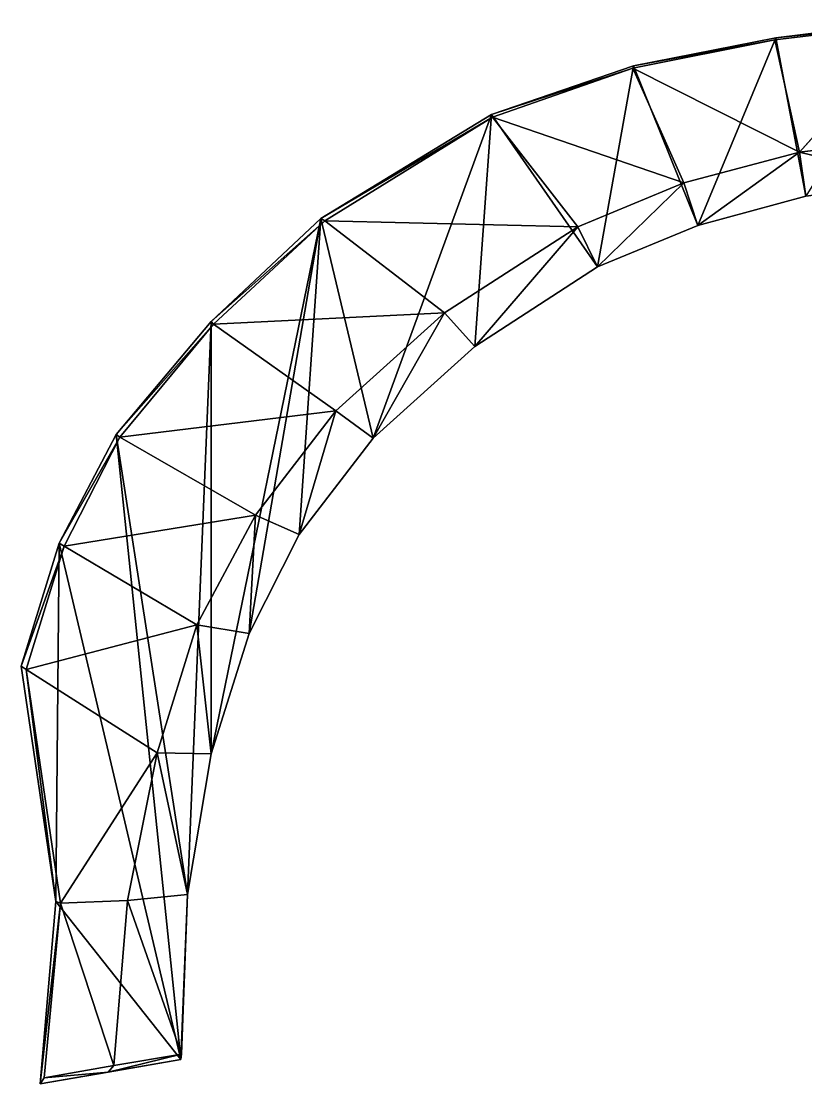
# Model space of a CAD drawing. Extents: x 24 to 812, y 686 to 1217.
# Drawn here: x 24 to 415, y 686 to 1215 of the extents above; entities that cross this region are included whole.
import ezdxf

# ---------------------------------------------------------------- set-up
doc = ezdxf.new("R2010")
doc.units = 0
doc.layers.get('0').update_dxf_attribs({"color": 13, "linetype": 'CONTINUOUS'})

msp = doc.modelspace()

# ---------------------------------------------------------------- linework, layer by layer
for p, q in [((399.59, 1205.47, 28.59), (469.26, 1213.85, 24.71)), ((468.99, 1214.74, 20.54), (400.02, 1206.55, 25.24)), ((400.02, 1206.55, 25.24), (468.99, 1214.74, 10)), ((468.99, 1214.74, 10), (400.02, 1206.55, 10)), ((400.02, 1206.55, 25.24), (469.26, 1213.85, 24.71)), ((411.85, 1149.52, 105.87), (469.26, 1213.85, 24.71)), ((400.02, 1206.55, 25.24), (329.23, 1192.58, 32.51)), ((329.23, 1192.58, 32.51), (400.02, 1206.55, 10)), ((400.02, 1206.55, 10), (329.23, 1192.58, 10)), ((400.02, 1206.55, 10), (361.13, 1113.09, 10)), ((400.02, 1206.55, 25.24), (399.59, 1205.47, 28.59)), ((400.02, 1206.55, 10), (400.02, 1206.55, 25.24)), ((400.02, 1206.55, 10), (414.92, 1127.62, 10)), ((399.59, 1205.47, 28.59), (328.86, 1191.44, 35.83)), ((329.23, 1192.58, 32.51), (399.59, 1205.47, 28.59)), ((399.59, 1205.47, 28.59), (411.85, 1149.52, 105.87)), ((329.23, 1192.58, 32.51), (258.48, 1168.33, 37.03)), ((258.48, 1168.33, 10), (329.23, 1192.58, 10)), ((258.48, 1168.33, 37.03), (329.23, 1192.58, 10)), ((328.86, 1191.44, 35.83), (258.48, 1168.33, 37.03)), ((258.98, 1167.06, 40.19), (328.86, 1191.44, 35.83)), ((329.23, 1192.58, 10), (311.27, 1092.44, 10)), ((328.86, 1191.44, 35.83), (329.23, 1192.58, 32.51)), ((328.86, 1191.44, 35.83), (411.85, 1149.52, 105.87)), ((354.19, 1134.28, 107.64), (328.86, 1191.44, 35.83)), ((329.23, 1192.58, 10), (329.23, 1192.58, 32.51)), ((329.23, 1192.58, 10), (361.13, 1113.09, 10)), ((173.52, 1116.51, 46.97), (258.48, 1168.33, 10)), ((258.48, 1168.33, 10), (173.52, 1116.51, 10)), ((173.52, 1116.51, 46.97), (258.48, 1168.33, 37.03)), ((258.98, 1167.06, 40.19), (173.52, 1116.51, 46.97)), ((175.5, 1115.38, 50.75), (258.98, 1167.06, 40.19)), ((258.48, 1168.33, 10), (199.55, 1007.25, 10)), ((258.48, 1168.33, 10), (250.14, 1052.78, 10)), ((258.48, 1168.33, 37.03), (258.98, 1167.06, 40.19)), ((258.48, 1168.33, 37.03), (258.48, 1168.33, 10)), ((258.48, 1168.33, 10), (311.27, 1092.44, 10)), ((258.98, 1167.06, 40.19), (354.19, 1134.28, 107.64)), ((258.98, 1167.06, 40.19), (301.44, 1112.45, 109.27)), ((411.85, 1149.52, 105.87), (469.83, 1156.71, 104.44)), ((411.85, 1149.52, 105.87), (354.19, 1134.28, 107.64)), ((361.13, 1113.09, 106.94), (411.85, 1149.52, 105.87)), ((414.92, 1127.62, 105.65), (411.85, 1149.52, 105.87)), ((411.85, 1149.52, 105.87), (471.11, 1135.16, 103.91)), ((354.19, 1134.28, 107.64), (301.44, 1112.45, 109.27)), ((311.27, 1092.44, 108.31), (354.19, 1134.28, 107.64)), ((354.19, 1134.28, 107.64), (361.13, 1113.09, 106.94)), ((471.11, 1135.16, 103.91), (414.92, 1127.62, 105.65)), ((414.92, 1127.62, 105.65), (361.13, 1113.09, 10)), ((361.13, 1113.09, 10), (414.92, 1127.62, 10)), ((414.92, 1127.62, 105.65), (361.13, 1113.09, 106.94)), ((414.92, 1127.62, 10), (414.92, 1127.62, 105.65)), ((173.52, 1116.51, 46.97), (118.89, 1065.29, 51.85)), ((118.89, 1065.29, 10), (173.52, 1116.51, 10)), ((118.89, 1065.29, 51.85), (173.52, 1116.51, 10)), ((173.52, 1116.51, 10), (118.9, 850.02, 10)), ((173.52, 1116.51, 10), (137.8, 909.85, 10)), ((173.52, 1116.51, 10), (162.71, 959.18, 10)), ((173.52, 1116.51, 46.97), (175.5, 1115.38, 50.75)), ((173.52, 1116.51, 10), (173.52, 1116.51, 46.97)), ((173.52, 1116.51, 10), (199.55, 1007.25, 10)), ((175.5, 1115.38, 50.75), (118.89, 1065.29, 51.85)), ((120.08, 1063.96, 55.05), (175.5, 1115.38, 50.75)), ((301.44, 1112.45, 109.27), (175.5, 1115.38, 50.75)), ((175.5, 1115.38, 50.75), (234.98, 1069.56, 109.61)), ((234.98, 1069.56, 109.61), (301.44, 1112.45, 109.27)), ((250.14, 1052.78, 109.23), (301.44, 1112.45, 109.27)), ((301.44, 1112.45, 109.27), (311.27, 1092.44, 108.31)), ((311.27, 1092.44, 108.31), (361.13, 1113.09, 106.94)), ((361.13, 1113.09, 106.94), (311.27, 1092.44, 10)), ((311.27, 1092.44, 10), (361.13, 1113.09, 10)), ((361.13, 1113.09, 106.94), (361.13, 1113.09, 10)), ((311.27, 1092.44, 108.31), (250.14, 1052.78, 10)), ((250.14, 1052.78, 10), (311.27, 1092.44, 10)), ((311.27, 1092.44, 108.31), (250.14, 1052.78, 109.23)), ((311.27, 1092.44, 10), (311.27, 1092.44, 108.31)), ((234.98, 1069.56, 109.61), (120.08, 1063.96, 55.05)), ((181, 1020.75, 109.65), (234.98, 1069.56, 109.61)), ((199.55, 1007.25, 108.93), (234.98, 1069.56, 109.61)), ((234.98, 1069.56, 109.61), (250.14, 1052.78, 109.23)), ((118.89, 1065.29, 51.85), (71.59, 1008.96, 10)), ((71.59, 1008.96, 53.81), (118.89, 1065.29, 51.85)), ((118.89, 1065.29, 10), (71.59, 1008.96, 10)), ((120.08, 1063.96, 55.05), (71.59, 1008.96, 53.81)), ((73.4, 1007.65, 56.39), (120.08, 1063.96, 55.05)), ((118.89, 1065.29, 10), (107.06, 779.89, 10)), ((118.89, 1065.29, 51.85), (120.08, 1063.96, 55.05)), ((118.89, 1065.29, 51.85), (118.89, 1065.29, 10)), ((118.89, 1065.29, 10), (118.9, 850.02, 10)), ((120.08, 1063.96, 55.05), (181, 1020.75, 109.65)), ((250.14, 1052.78, 109.23), (199.55, 1007.25, 10)), ((199.55, 1007.25, 10), (250.14, 1052.78, 10)), ((250.14, 1052.78, 109.23), (199.55, 1007.25, 108.93)), ((250.14, 1052.78, 10), (250.14, 1052.78, 109.23)), ((181, 1020.75, 109.65), (73.4, 1007.65, 56.39)), ((140.93, 968.8, 107.94), (181, 1020.75, 109.65)), ((162.71, 959.18, 107.52), (181, 1020.75, 109.65)), ((181, 1020.75, 109.65), (199.55, 1007.25, 108.93)), ((71.59, 1008.96, 53.81), (43.2, 954.87, 54.83)), ((71.59, 1008.96, 53.81), (43.2, 954.87, 10)), ((71.59, 1008.96, 10), (43.2, 954.87, 10)), ((43.2, 954.87, 54.83), (73.4, 1007.65, 56.39)), ((73.4, 1007.65, 56.39), (45.73, 953.38, 58.08)), ((71.59, 1008.96, 53.81), (73.4, 1007.65, 56.39)), ((71.59, 1008.96, 10), (71.59, 1008.96, 53.81)), ((71.59, 1008.96, 10), (103.82, 697.85, 10)), ((71.59, 1008.96, 10), (107.06, 779.89, 10)), ((140.93, 968.8, 107.94), (73.4, 1007.65, 56.39)), ((162.71, 959.18, 107.52), (199.55, 1007.25, 108.93)), ((162.71, 959.18, 10), (199.55, 1007.25, 108.93)), ((162.71, 959.18, 10), (199.55, 1007.25, 10)), ((199.55, 1007.25, 108.93), (199.55, 1007.25, 10)), ((45.73, 953.38, 58.08), (140.93, 968.8, 107.94)), ((140.93, 968.8, 107.94), (111.8, 914.27, 104.14)), ((137.8, 909.85, 103.97), (140.93, 968.8, 107.94)), ((140.93, 968.8, 107.94), (162.71, 959.18, 107.52)), ((137.8, 909.85, 10), (162.71, 959.18, 107.52)), ((162.71, 959.18, 107.52), (137.8, 909.85, 103.97)), ((137.8, 909.85, 10), (162.71, 959.18, 10)), ((162.71, 959.18, 107.52), (162.71, 959.18, 10)), ((43.2, 954.87, 54.83), (24.3, 893.58, 53.02)), ((24.3, 893.58, 53.02), (43.2, 954.87, 10)), ((43.2, 954.87, 10), (24.3, 893.58, 10)), ((24.3, 893.58, 53.02), (45.73, 953.38, 58.08)), ((45.73, 953.38, 58.08), (26.79, 891.91, 56.28)), ((43.2, 954.87, 10), (41.5, 776.54, 10)), ((45.73, 953.38, 58.08), (43.2, 954.87, 54.83)), ((43.2, 954.87, 10), (43.2, 954.87, 54.83)), ((43.2, 954.87, 10), (103.82, 697.85, 10)), ((45.73, 953.38, 58.08), (111.8, 914.27, 104.14)), ((111.8, 914.27, 104.14), (26.79, 891.91, 56.28)), ((92.01, 850.58, 105.57), (111.8, 914.27, 104.14)), ((118.9, 850.02, 104.9), (111.8, 914.27, 104.14)), ((111.8, 914.27, 104.14), (137.8, 909.85, 103.97)), ((118.9, 850.02, 104.9), (137.8, 909.85, 103.97)), ((137.8, 909.85, 10), (118.9, 850.02, 10)), ((137.8, 909.85, 10), (118.9, 850.02, 104.9)), ((137.8, 909.85, 103.97), (137.8, 909.85, 10)), ((24.3, 893.58, 53.02), (41.5, 776.54, 39.19)), ((26.79, 891.91, 56.28), (24.3, 893.58, 53.02)), ((24.3, 893.58, 53.02), (41.5, 776.54, 10)), ((24.3, 893.58, 53.02), (24.3, 893.58, 10)), ((24.3, 893.58, 10), (41.5, 776.54, 10)), ((41.5, 776.54, 39.19), (26.79, 891.91, 56.28)), ((26.79, 891.91, 56.28), (92.01, 850.58, 105.57)), ((43.76, 775.66, 42.42), (26.79, 891.91, 56.28)), ((43.76, 775.66, 42.42), (92.01, 850.58, 105.57)), ((92.01, 850.58, 105.57), (77.17, 777.06, 96.58)), ((92.01, 850.58, 105.57), (118.9, 850.02, 104.9)), ((92.01, 850.58, 105.57), (107.06, 779.89, 95.21)), ((107.06, 779.89, 95.21), (118.9, 850.02, 104.9)), ((118.9, 850.02, 10), (107.06, 779.89, 95.21)), ((107.06, 779.89, 10), (118.9, 850.02, 10)), ((118.9, 850.02, 10), (118.9, 850.02, 104.9)), ((107.06, 779.89, 95.21), (77.17, 777.06, 96.58)), ((107.06, 779.89, 10), (103.82, 697.85, 10)), ((104.05, 700.49, 41.08), (107.06, 779.89, 95.21)), ((107.06, 779.89, 10), (104.05, 700.49, 41.08)), ((104.05, 700.49, 10), (107.06, 779.89, 10)), ((107.06, 779.89, 95.21), (107.06, 779.89, 10)), ((33.76, 685.75, 10), (41.5, 776.54, 10)), ((41.5, 776.54, 39.19), (33.76, 685.75, 10)), ((33.76, 685.75, 22.99), (41.5, 776.54, 39.19)), ((43.76, 775.66, 42.42), (33.76, 685.75, 22.99)), ((35.78, 688.72, 26.15), (43.76, 775.66, 42.42)), ((41.5, 776.54, 39.19), (43.76, 775.66, 42.42)), ((41.5, 776.54, 10), (41.5, 776.54, 39.19)), ((41.5, 776.54, 10), (103.82, 697.85, 10)), ((77.17, 777.06, 96.58), (43.76, 775.66, 42.42)), ((43.76, 775.66, 42.42), (70.34, 694.84, 40.4)), ((77.17, 777.06, 96.58), (70.34, 694.84, 40.4)), ((104.05, 700.49, 41.08), (77.17, 777.06, 96.58)), ((67.58, 691.59, 38.5), (104.05, 700.49, 41.08)), ((70.34, 694.84, 40.4), (104.05, 700.49, 41.08)), ((103.82, 697.85, 10), (104.05, 700.49, 41.08)), ((104.05, 700.49, 41.08), (103.82, 697.85, 38.5)), ((103.82, 697.85, 10), (104.05, 700.49, 10)), ((104.05, 700.49, 10), (104.05, 700.49, 41.08)), ((103.82, 697.85, 38.5), (33.76, 685.75, 10)), ((33.76, 685.75, 10), (103.82, 697.85, 10)), ((103.82, 697.85, 38.5), (33.76, 685.75, 22.99)), ((70.34, 694.84, 40.4), (35.78, 688.72, 26.15)), ((103.82, 697.85, 38.5), (67.58, 691.59, 38.5)), ((67.58, 691.59, 38.5), (70.34, 694.84, 40.4)), ((103.82, 697.85, 10), (103.82, 697.85, 38.5)), ((67.58, 691.59, 38.5), (33.76, 685.75, 22.99)), ((33.76, 685.75, 22.99), (35.78, 688.72, 26.15)), ((67.58, 691.59, 38.5), (35.78, 688.72, 26.15)), ((33.76, 685.75, 22.99), (33.76, 685.75, 10))]:
    msp.add_line(p, q)

# ---------------------------------------------------------------- meshes
mesh = msp.add_polyface()
corners = [(399.59, 1205.47, 28.59), (469.26, 1213.85, 24.71), (400.02, 1206.55, 25.24)]
mesh.append_faces([[corners[k] for k in face] for face in [(0, 1, 2)]])
mesh = msp.add_polyface()
corners = [(411.85, 1149.52, 105.87), (469.26, 1213.85, 24.71), (399.59, 1205.47, 28.59)]
mesh.append_faces([[corners[k] for k in face] for face in [(0, 1, 2)]])
mesh = msp.add_polyface()
corners = [(400.02, 1206.55, 25.24), (469.26, 1213.85, 24.71), (468.99, 1214.74, 20.54)]
mesh.append_faces([[corners[k] for k in face] for face in [(0, 1, 2)]])
mesh = msp.add_polyface()
corners = [(400.02, 1206.55, 25.24), (468.99, 1214.74, 10), (400.02, 1206.55, 10)]
mesh.append_faces([[corners[k] for k in face] for face in [(0, 1, 2)]])
mesh = msp.add_polyface()
corners = [(400.02, 1206.55, 25.24), (468.99, 1214.74, 20.54), (468.99, 1214.74, 10)]
mesh.append_faces([[corners[k] for k in face] for face in [(0, 1, 2)]])
mesh = msp.add_polyface()
corners = [(468.99, 1214.74, 10), (414.92, 1127.62, 10), (400.02, 1206.55, 10)]
mesh.append_faces([[corners[k] for k in face] for face in [(0, 1, 2)]])
mesh = msp.add_polyface()
corners = [(411.85, 1149.52, 105.87), (469.83, 1156.71, 104.44), (469.26, 1213.85, 24.71)]
mesh.append_faces([[corners[k] for k in face] for face in [(0, 1, 2)]])
mesh = msp.add_polyface()
corners = [(329.23, 1192.58, 32.51), (399.59, 1205.47, 28.59), (400.02, 1206.55, 25.24)]
mesh.append_faces([[corners[k] for k in face] for face in [(0, 1, 2)]])
mesh = msp.add_polyface()
corners = [(329.23, 1192.58, 32.51), (400.02, 1206.55, 10), (329.23, 1192.58, 10)]
mesh.append_faces([[corners[k] for k in face] for face in [(0, 1, 2)]])
mesh = msp.add_polyface()
corners = [(329.23, 1192.58, 32.51), (400.02, 1206.55, 25.24), (400.02, 1206.55, 10)]
mesh.append_faces([[corners[k] for k in face] for face in [(0, 1, 2)]])
mesh = msp.add_polyface()
corners = [(400.02, 1206.55, 10), (361.13, 1113.09, 10), (329.23, 1192.58, 10)]
mesh.append_faces([[corners[k] for k in face] for face in [(0, 1, 2)]])
mesh = msp.add_polyface()
corners = [(414.92, 1127.62, 10), (361.13, 1113.09, 10), (400.02, 1206.55, 10)]
mesh.append_faces([[corners[k] for k in face] for face in [(0, 1, 2)]])
mesh = msp.add_polyface()
corners = [(411.85, 1149.52, 105.87), (399.59, 1205.47, 28.59), (328.86, 1191.44, 35.83)]
mesh.append_faces([[corners[k] for k in face] for face in [(0, 1, 2)]])
mesh = msp.add_polyface()
corners = [(328.86, 1191.44, 35.83), (399.59, 1205.47, 28.59), (329.23, 1192.58, 32.51)]
mesh.append_faces([[corners[k] for k in face] for face in [(0, 1, 2)]])
mesh = msp.add_polyface()
corners = [(258.48, 1168.33, 37.03), (328.86, 1191.44, 35.83), (329.23, 1192.58, 32.51)]
mesh.append_faces([[corners[k] for k in face] for face in [(0, 1, 2)]])
mesh = msp.add_polyface()
corners = [(329.23, 1192.58, 10), (311.27, 1092.44, 10), (258.48, 1168.33, 10)]
mesh.append_faces([[corners[k] for k in face] for face in [(0, 1, 2)]])
mesh = msp.add_polyface()
corners = [(258.48, 1168.33, 37.03), (329.23, 1192.58, 10), (258.48, 1168.33, 10)]
mesh.append_faces([[corners[k] for k in face] for face in [(0, 1, 2)]])
mesh = msp.add_polyface()
corners = [(258.48, 1168.33, 37.03), (329.23, 1192.58, 32.51), (329.23, 1192.58, 10)]
mesh.append_faces([[corners[k] for k in face] for face in [(0, 1, 2)]])
mesh = msp.add_polyface()
corners = [(258.98, 1167.06, 40.19), (328.86, 1191.44, 35.83), (258.48, 1168.33, 37.03)]
mesh.append_faces([[corners[k] for k in face] for face in [(0, 1, 2)]])
mesh = msp.add_polyface()
corners = [(354.19, 1134.28, 107.64), (328.86, 1191.44, 35.83), (258.98, 1167.06, 40.19)]
mesh.append_faces([[corners[k] for k in face] for face in [(0, 1, 2)]])
mesh = msp.add_polyface()
corners = [(361.13, 1113.09, 10), (311.27, 1092.44, 10), (329.23, 1192.58, 10)]
mesh.append_faces([[corners[k] for k in face] for face in [(0, 1, 2)]])
mesh = msp.add_polyface()
corners = [(354.19, 1134.28, 107.64), (411.85, 1149.52, 105.87), (328.86, 1191.44, 35.83)]
mesh.append_faces([[corners[k] for k in face] for face in [(0, 1, 2)]])
mesh = msp.add_polyface()
corners = [(173.52, 1116.51, 46.97), (258.48, 1168.33, 10), (173.52, 1116.51, 10)]
mesh.append_faces([[corners[k] for k in face] for face in [(0, 1, 2)]])
mesh = msp.add_polyface()
corners = [(173.52, 1116.51, 46.97), (258.48, 1168.33, 37.03), (258.48, 1168.33, 10)]
mesh.append_faces([[corners[k] for k in face] for face in [(0, 1, 2)]])
mesh = msp.add_polyface()
corners = [(173.52, 1116.51, 46.97), (258.98, 1167.06, 40.19), (258.48, 1168.33, 37.03)]
mesh.append_faces([[corners[k] for k in face] for face in [(0, 1, 2)]])
mesh = msp.add_polyface()
corners = [(258.48, 1168.33, 10), (199.55, 1007.25, 10), (173.52, 1116.51, 10)]
mesh.append_faces([[corners[k] for k in face] for face in [(0, 1, 2)]])
mesh = msp.add_polyface()
corners = [(175.5, 1115.38, 50.75), (258.98, 1167.06, 40.19), (173.52, 1116.51, 46.97)]
mesh.append_faces([[corners[k] for k in face] for face in [(0, 1, 2)]])
mesh = msp.add_polyface()
corners = [(301.44, 1112.45, 109.27), (258.98, 1167.06, 40.19), (175.5, 1115.38, 50.75)]
mesh.append_faces([[corners[k] for k in face] for face in [(0, 1, 2)]])
mesh = msp.add_polyface()
corners = [(258.48, 1168.33, 10), (250.14, 1052.78, 10), (199.55, 1007.25, 10)]
mesh.append_faces([[corners[k] for k in face] for face in [(0, 1, 2)]])
mesh = msp.add_polyface()
corners = [(311.27, 1092.44, 10), (250.14, 1052.78, 10), (258.48, 1168.33, 10)]
mesh.append_faces([[corners[k] for k in face] for face in [(0, 1, 2)]])
mesh = msp.add_polyface()
corners = [(354.19, 1134.28, 107.64), (258.98, 1167.06, 40.19), (301.44, 1112.45, 109.27)]
mesh.append_faces([[corners[k] for k in face] for face in [(0, 1, 2)]])
mesh = msp.add_polyface()
corners = [(471.11, 1135.16, 103.91), (469.83, 1156.71, 104.44), (411.85, 1149.52, 105.87)]
mesh.append_faces([[corners[k] for k in face] for face in [(0, 1, 2)]])
mesh = msp.add_polyface()
corners = [(411.85, 1149.52, 105.87), (354.19, 1134.28, 107.64), (361.13, 1113.09, 106.94)]
mesh.append_faces([[corners[k] for k in face] for face in [(0, 1, 2)]])
mesh = msp.add_polyface()
corners = [(414.92, 1127.62, 105.65), (411.85, 1149.52, 105.87), (361.13, 1113.09, 106.94)]
mesh.append_faces([[corners[k] for k in face] for face in [(0, 1, 2)]])
mesh = msp.add_polyface()
corners = [(471.11, 1135.16, 103.91), (411.85, 1149.52, 105.87), (414.92, 1127.62, 105.65)]
mesh.append_faces([[corners[k] for k in face] for face in [(0, 1, 2)]])
mesh = msp.add_polyface()
corners = [(354.19, 1134.28, 107.64), (301.44, 1112.45, 109.27), (311.27, 1092.44, 108.31)]
mesh.append_faces([[corners[k] for k in face] for face in [(0, 1, 2)]])
mesh = msp.add_polyface()
corners = [(361.13, 1113.09, 106.94), (354.19, 1134.28, 107.64), (311.27, 1092.44, 108.31)]
mesh.append_faces([[corners[k] for k in face] for face in [(0, 1, 2)]])
mesh = msp.add_polyface()
corners = [(414.92, 1127.62, 105.65), (414.92, 1127.62, 10), (471.11, 1135.16, 103.91)]
mesh.append_faces([[corners[k] for k in face] for face in [(0, 1, 2)]])
mesh = msp.add_polyface()
corners = [(414.92, 1127.62, 105.65), (361.13, 1113.09, 10), (414.92, 1127.62, 10)]
mesh.append_faces([[corners[k] for k in face] for face in [(0, 1, 2)]])
mesh = msp.add_polyface()
corners = [(361.13, 1113.09, 106.94), (361.13, 1113.09, 10), (414.92, 1127.62, 105.65)]
mesh.append_faces([[corners[k] for k in face] for face in [(0, 1, 2)]])
mesh = msp.add_polyface()
corners = [(118.89, 1065.29, 51.85), (175.5, 1115.38, 50.75), (173.52, 1116.51, 46.97)]
mesh.append_faces([[corners[k] for k in face] for face in [(0, 1, 2)]])
mesh = msp.add_polyface()
corners = [(173.52, 1116.51, 10), (118.9, 850.02, 10), (118.89, 1065.29, 10)]
mesh.append_faces([[corners[k] for k in face] for face in [(0, 1, 2)]])
mesh = msp.add_polyface()
corners = [(118.89, 1065.29, 51.85), (173.52, 1116.51, 10), (118.89, 1065.29, 10)]
mesh.append_faces([[corners[k] for k in face] for face in [(0, 1, 2)]])
mesh = msp.add_polyface()
corners = [(118.89, 1065.29, 51.85), (173.52, 1116.51, 46.97), (173.52, 1116.51, 10)]
mesh.append_faces([[corners[k] for k in face] for face in [(0, 1, 2)]])
mesh = msp.add_polyface()
corners = [(173.52, 1116.51, 10), (137.8, 909.85, 10), (118.9, 850.02, 10)]
mesh.append_faces([[corners[k] for k in face] for face in [(0, 1, 2)]])
mesh = msp.add_polyface()
corners = [(173.52, 1116.51, 10), (162.71, 959.18, 10), (137.8, 909.85, 10)]
mesh.append_faces([[corners[k] for k in face] for face in [(0, 1, 2)]])
mesh = msp.add_polyface()
corners = [(199.55, 1007.25, 10), (162.71, 959.18, 10), (173.52, 1116.51, 10)]
mesh.append_faces([[corners[k] for k in face] for face in [(0, 1, 2)]])
mesh = msp.add_polyface()
corners = [(120.08, 1063.96, 55.05), (175.5, 1115.38, 50.75), (118.89, 1065.29, 51.85)]
mesh.append_faces([[corners[k] for k in face] for face in [(0, 1, 2)]])
mesh = msp.add_polyface()
corners = [(234.98, 1069.56, 109.61), (175.5, 1115.38, 50.75), (120.08, 1063.96, 55.05)]
mesh.append_faces([[corners[k] for k in face] for face in [(0, 1, 2)]])
mesh = msp.add_polyface()
corners = [(301.44, 1112.45, 109.27), (175.5, 1115.38, 50.75), (234.98, 1069.56, 109.61)]
mesh.append_faces([[corners[k] for k in face] for face in [(0, 1, 2)]])
mesh = msp.add_polyface()
corners = [(301.44, 1112.45, 109.27), (234.98, 1069.56, 109.61), (250.14, 1052.78, 109.23)]
mesh.append_faces([[corners[k] for k in face] for face in [(0, 1, 2)]])
mesh = msp.add_polyface()
corners = [(311.27, 1092.44, 108.31), (301.44, 1112.45, 109.27), (250.14, 1052.78, 109.23)]
mesh.append_faces([[corners[k] for k in face] for face in [(0, 1, 2)]])
mesh = msp.add_polyface()
corners = [(361.13, 1113.09, 106.94), (311.27, 1092.44, 10), (361.13, 1113.09, 10)]
mesh.append_faces([[corners[k] for k in face] for face in [(0, 1, 2)]])
mesh = msp.add_polyface()
corners = [(311.27, 1092.44, 108.31), (311.27, 1092.44, 10), (361.13, 1113.09, 106.94)]
mesh.append_faces([[corners[k] for k in face] for face in [(0, 1, 2)]])
mesh = msp.add_polyface()
corners = [(311.27, 1092.44, 108.31), (250.14, 1052.78, 10), (311.27, 1092.44, 10)]
mesh.append_faces([[corners[k] for k in face] for face in [(0, 1, 2)]])
mesh = msp.add_polyface()
corners = [(250.14, 1052.78, 109.23), (250.14, 1052.78, 10), (311.27, 1092.44, 108.31)]
mesh.append_faces([[corners[k] for k in face] for face in [(0, 1, 2)]])
mesh = msp.add_polyface()
corners = [(234.98, 1069.56, 109.61), (120.08, 1063.96, 55.05), (181, 1020.75, 109.65)]
mesh.append_faces([[corners[k] for k in face] for face in [(0, 1, 2)]])
mesh = msp.add_polyface()
corners = [(234.98, 1069.56, 109.61), (181, 1020.75, 109.65), (199.55, 1007.25, 108.93)]
mesh.append_faces([[corners[k] for k in face] for face in [(0, 1, 2)]])
mesh = msp.add_polyface()
corners = [(250.14, 1052.78, 109.23), (234.98, 1069.56, 109.61), (199.55, 1007.25, 108.93)]
mesh.append_faces([[corners[k] for k in face] for face in [(0, 1, 2)]])
mesh = msp.add_polyface()
corners = [(118.89, 1065.29, 51.85), (71.59, 1008.96, 10), (71.59, 1008.96, 53.81)]
mesh.append_faces([[corners[k] for k in face] for face in [(0, 1, 2)]])
mesh = msp.add_polyface()
corners = [(118.89, 1065.29, 51.85), (118.89, 1065.29, 10), (71.59, 1008.96, 10)]
mesh.append_faces([[corners[k] for k in face] for face in [(0, 1, 2)]])
mesh = msp.add_polyface()
corners = [(118.89, 1065.29, 51.85), (71.59, 1008.96, 53.81), (120.08, 1063.96, 55.05)]
mesh.append_faces([[corners[k] for k in face] for face in [(0, 1, 2)]])
mesh = msp.add_polyface()
corners = [(118.89, 1065.29, 10), (107.06, 779.89, 10), (71.59, 1008.96, 10)]
mesh.append_faces([[corners[k] for k in face] for face in [(0, 1, 2)]])
mesh = msp.add_polyface()
corners = [(120.08, 1063.96, 55.05), (71.59, 1008.96, 53.81), (73.4, 1007.65, 56.39)]
mesh.append_faces([[corners[k] for k in face] for face in [(0, 1, 2)]])
mesh = msp.add_polyface()
corners = [(181, 1020.75, 109.65), (120.08, 1063.96, 55.05), (73.4, 1007.65, 56.39)]
mesh.append_faces([[corners[k] for k in face] for face in [(0, 1, 2)]])
mesh = msp.add_polyface()
corners = [(118.9, 850.02, 10), (107.06, 779.89, 10), (118.89, 1065.29, 10)]
mesh.append_faces([[corners[k] for k in face] for face in [(0, 1, 2)]])
mesh = msp.add_polyface()
corners = [(250.14, 1052.78, 109.23), (199.55, 1007.25, 10), (250.14, 1052.78, 10)]
mesh.append_faces([[corners[k] for k in face] for face in [(0, 1, 2)]])
mesh = msp.add_polyface()
corners = [(250.14, 1052.78, 109.23), (199.55, 1007.25, 108.93), (199.55, 1007.25, 10)]
mesh.append_faces([[corners[k] for k in face] for face in [(0, 1, 2)]])
mesh = msp.add_polyface()
corners = [(181, 1020.75, 109.65), (73.4, 1007.65, 56.39), (140.93, 968.8, 107.94)]
mesh.append_faces([[corners[k] for k in face] for face in [(0, 1, 2)]])
mesh = msp.add_polyface()
corners = [(181, 1020.75, 109.65), (140.93, 968.8, 107.94), (162.71, 959.18, 107.52)]
mesh.append_faces([[corners[k] for k in face] for face in [(0, 1, 2)]])
mesh = msp.add_polyface()
corners = [(199.55, 1007.25, 108.93), (181, 1020.75, 109.65), (162.71, 959.18, 107.52)]
mesh.append_faces([[corners[k] for k in face] for face in [(0, 1, 2)]])
mesh = msp.add_polyface()
corners = [(71.59, 1008.96, 53.81), (43.2, 954.87, 54.83), (73.4, 1007.65, 56.39)]
mesh.append_faces([[corners[k] for k in face] for face in [(0, 1, 2)]])
mesh = msp.add_polyface()
corners = [(71.59, 1008.96, 53.81), (43.2, 954.87, 10), (43.2, 954.87, 54.83)]
mesh.append_faces([[corners[k] for k in face] for face in [(0, 1, 2)]])
mesh = msp.add_polyface()
corners = [(71.59, 1008.96, 10), (43.2, 954.87, 10), (71.59, 1008.96, 53.81)]
mesh.append_faces([[corners[k] for k in face] for face in [(0, 1, 2)]])
mesh = msp.add_polyface()
corners = [(103.82, 697.85, 10), (43.2, 954.87, 10), (71.59, 1008.96, 10)]
mesh.append_faces([[corners[k] for k in face] for face in [(0, 1, 2)]])
mesh = msp.add_polyface()
corners = [(73.4, 1007.65, 56.39), (43.2, 954.87, 54.83), (45.73, 953.38, 58.08)]
mesh.append_faces([[corners[k] for k in face] for face in [(0, 1, 2)]])
mesh = msp.add_polyface()
corners = [(140.93, 968.8, 107.94), (73.4, 1007.65, 56.39), (45.73, 953.38, 58.08)]
mesh.append_faces([[corners[k] for k in face] for face in [(0, 1, 2)]])
mesh = msp.add_polyface()
corners = [(107.06, 779.89, 10), (103.82, 697.85, 10), (71.59, 1008.96, 10)]
mesh.append_faces([[corners[k] for k in face] for face in [(0, 1, 2)]])
mesh = msp.add_polyface()
corners = [(199.55, 1007.25, 108.93), (162.71, 959.18, 107.52), (162.71, 959.18, 10)]
mesh.append_faces([[corners[k] for k in face] for face in [(0, 1, 2)]])
mesh = msp.add_polyface()
corners = [(199.55, 1007.25, 10), (199.55, 1007.25, 108.93), (162.71, 959.18, 10)]
mesh.append_faces([[corners[k] for k in face] for face in [(0, 1, 2)]])
mesh = msp.add_polyface()
corners = [(140.93, 968.8, 107.94), (45.73, 953.38, 58.08), (111.8, 914.27, 104.14)]
mesh.append_faces([[corners[k] for k in face] for face in [(0, 1, 2)]])
mesh = msp.add_polyface()
corners = [(140.93, 968.8, 107.94), (111.8, 914.27, 104.14), (137.8, 909.85, 103.97)]
mesh.append_faces([[corners[k] for k in face] for face in [(0, 1, 2)]])
mesh = msp.add_polyface()
corners = [(162.71, 959.18, 107.52), (140.93, 968.8, 107.94), (137.8, 909.85, 103.97)]
mesh.append_faces([[corners[k] for k in face] for face in [(0, 1, 2)]])
mesh = msp.add_polyface()
corners = [(162.71, 959.18, 107.52), (137.8, 909.85, 103.97), (137.8, 909.85, 10)]
mesh.append_faces([[corners[k] for k in face] for face in [(0, 1, 2)]])
mesh = msp.add_polyface()
corners = [(162.71, 959.18, 10), (162.71, 959.18, 107.52), (137.8, 909.85, 10)]
mesh.append_faces([[corners[k] for k in face] for face in [(0, 1, 2)]])
mesh = msp.add_polyface()
corners = [(43.2, 954.87, 54.83), (24.3, 893.58, 53.02), (45.73, 953.38, 58.08)]
mesh.append_faces([[corners[k] for k in face] for face in [(0, 1, 2)]])
mesh = msp.add_polyface()
corners = [(43.2, 954.87, 10), (24.3, 893.58, 10), (24.3, 893.58, 53.02)]
mesh.append_faces([[corners[k] for k in face] for face in [(0, 1, 2)]])
mesh = msp.add_polyface()
corners = [(43.2, 954.87, 10), (24.3, 893.58, 53.02), (43.2, 954.87, 54.83)]
mesh.append_faces([[corners[k] for k in face] for face in [(0, 1, 2)]])
mesh = msp.add_polyface()
corners = [(43.2, 954.87, 10), (41.5, 776.54, 10), (24.3, 893.58, 10)]
mesh.append_faces([[corners[k] for k in face] for face in [(0, 1, 2)]])
mesh = msp.add_polyface()
corners = [(45.73, 953.38, 58.08), (24.3, 893.58, 53.02), (26.79, 891.91, 56.28)]
mesh.append_faces([[corners[k] for k in face] for face in [(0, 1, 2)]])
mesh = msp.add_polyface()
corners = [(111.8, 914.27, 104.14), (45.73, 953.38, 58.08), (26.79, 891.91, 56.28)]
mesh.append_faces([[corners[k] for k in face] for face in [(0, 1, 2)]])
mesh = msp.add_polyface()
corners = [(103.82, 697.85, 10), (41.5, 776.54, 10), (43.2, 954.87, 10)]
mesh.append_faces([[corners[k] for k in face] for face in [(0, 1, 2)]])
mesh = msp.add_polyface()
corners = [(111.8, 914.27, 104.14), (26.79, 891.91, 56.28), (92.01, 850.58, 105.57)]
mesh.append_faces([[corners[k] for k in face] for face in [(0, 1, 2)]])
mesh = msp.add_polyface()
corners = [(118.9, 850.02, 104.9), (111.8, 914.27, 104.14), (92.01, 850.58, 105.57)]
mesh.append_faces([[corners[k] for k in face] for face in [(0, 1, 2)]])
mesh = msp.add_polyface()
corners = [(137.8, 909.85, 103.97), (111.8, 914.27, 104.14), (118.9, 850.02, 104.9)]
mesh.append_faces([[corners[k] for k in face] for face in [(0, 1, 2)]])
mesh = msp.add_polyface()
corners = [(137.8, 909.85, 10), (118.9, 850.02, 104.9), (118.9, 850.02, 10)]
mesh.append_faces([[corners[k] for k in face] for face in [(0, 1, 2)]])
mesh = msp.add_polyface()
corners = [(137.8, 909.85, 10), (137.8, 909.85, 103.97), (118.9, 850.02, 104.9)]
mesh.append_faces([[corners[k] for k in face] for face in [(0, 1, 2)]])
mesh = msp.add_polyface()
corners = [(24.3, 893.58, 53.02), (41.5, 776.54, 39.19), (26.79, 891.91, 56.28)]
mesh.append_faces([[corners[k] for k in face] for face in [(0, 1, 2)]])
mesh = msp.add_polyface()
corners = [(24.3, 893.58, 53.02), (41.5, 776.54, 10), (41.5, 776.54, 39.19)]
mesh.append_faces([[corners[k] for k in face] for face in [(0, 1, 2)]])
mesh = msp.add_polyface()
corners = [(24.3, 893.58, 53.02), (24.3, 893.58, 10), (41.5, 776.54, 10)]
mesh.append_faces([[corners[k] for k in face] for face in [(0, 1, 2)]])
mesh = msp.add_polyface()
corners = [(26.79, 891.91, 56.28), (41.5, 776.54, 39.19), (43.76, 775.66, 42.42)]
mesh.append_faces([[corners[k] for k in face] for face in [(0, 1, 2)]])
mesh = msp.add_polyface()
corners = [(92.01, 850.58, 105.57), (26.79, 891.91, 56.28), (43.76, 775.66, 42.42)]
mesh.append_faces([[corners[k] for k in face] for face in [(0, 1, 2)]])
mesh = msp.add_polyface()
corners = [(92.01, 850.58, 105.57), (43.76, 775.66, 42.42), (77.17, 777.06, 96.58)]
mesh.append_faces([[corners[k] for k in face] for face in [(0, 1, 2)]])
mesh = msp.add_polyface()
corners = [(107.06, 779.89, 95.21), (92.01, 850.58, 105.57), (77.17, 777.06, 96.58)]
mesh.append_faces([[corners[k] for k in face] for face in [(0, 1, 2)]])
mesh = msp.add_polyface()
corners = [(118.9, 850.02, 104.9), (92.01, 850.58, 105.57), (107.06, 779.89, 95.21)]
mesh.append_faces([[corners[k] for k in face] for face in [(0, 1, 2)]])
mesh = msp.add_polyface()
corners = [(118.9, 850.02, 10), (107.06, 779.89, 95.21), (107.06, 779.89, 10)]
mesh.append_faces([[corners[k] for k in face] for face in [(0, 1, 2)]])
mesh = msp.add_polyface()
corners = [(118.9, 850.02, 104.9), (107.06, 779.89, 95.21), (118.9, 850.02, 10)]
mesh.append_faces([[corners[k] for k in face] for face in [(0, 1, 2)]])
mesh = msp.add_polyface()
corners = [(107.06, 779.89, 95.21), (77.17, 777.06, 96.58), (104.05, 700.49, 41.08)]
mesh.append_faces([[corners[k] for k in face] for face in [(0, 1, 2)]])
mesh = msp.add_polyface()
corners = [(107.06, 779.89, 10), (104.05, 700.49, 10), (103.82, 697.85, 10)]
mesh.append_faces([[corners[k] for k in face] for face in [(0, 1, 2)]])
mesh = msp.add_polyface()
corners = [(107.06, 779.89, 10), (104.05, 700.49, 41.08), (104.05, 700.49, 10)]
mesh.append_faces([[corners[k] for k in face] for face in [(0, 1, 2)]])
mesh = msp.add_polyface()
corners = [(107.06, 779.89, 95.21), (104.05, 700.49, 41.08), (107.06, 779.89, 10)]
mesh.append_faces([[corners[k] for k in face] for face in [(0, 1, 2)]])
mesh = msp.add_polyface()
corners = [(103.82, 697.85, 10), (33.76, 685.75, 10), (41.5, 776.54, 10)]
mesh.append_faces([[corners[k] for k in face] for face in [(0, 1, 2)]])
mesh = msp.add_polyface()
corners = [(41.5, 776.54, 39.19), (33.76, 685.75, 10), (33.76, 685.75, 22.99)]
mesh.append_faces([[corners[k] for k in face] for face in [(0, 1, 2)]])
mesh = msp.add_polyface()
corners = [(41.5, 776.54, 10), (33.76, 685.75, 10), (41.5, 776.54, 39.19)]
mesh.append_faces([[corners[k] for k in face] for face in [(0, 1, 2)]])
mesh = msp.add_polyface()
corners = [(41.5, 776.54, 39.19), (33.76, 685.75, 22.99), (43.76, 775.66, 42.42)]
mesh.append_faces([[corners[k] for k in face] for face in [(0, 1, 2)]])
mesh = msp.add_polyface()
corners = [(43.76, 775.66, 42.42), (33.76, 685.75, 22.99), (35.78, 688.72, 26.15)]
mesh.append_faces([[corners[k] for k in face] for face in [(0, 1, 2)]])
mesh = msp.add_polyface()
corners = [(70.34, 694.84, 40.4), (43.76, 775.66, 42.42), (35.78, 688.72, 26.15)]
mesh.append_faces([[corners[k] for k in face] for face in [(0, 1, 2)]])
mesh = msp.add_polyface()
corners = [(77.17, 777.06, 96.58), (43.76, 775.66, 42.42), (70.34, 694.84, 40.4)]
mesh.append_faces([[corners[k] for k in face] for face in [(0, 1, 2)]])
mesh = msp.add_polyface()
corners = [(104.05, 700.49, 41.08), (77.17, 777.06, 96.58), (70.34, 694.84, 40.4)]
mesh.append_faces([[corners[k] for k in face] for face in [(0, 1, 2)]])
mesh = msp.add_polyface()
corners = [(104.05, 700.49, 41.08), (70.34, 694.84, 40.4), (67.58, 691.59, 38.5)]
mesh.append_faces([[corners[k] for k in face] for face in [(0, 1, 2)]])
mesh = msp.add_polyface()
corners = [(104.05, 700.49, 41.08), (67.58, 691.59, 38.5), (103.82, 697.85, 38.5)]
mesh.append_faces([[corners[k] for k in face] for face in [(0, 1, 2)]])
mesh = msp.add_polyface()
corners = [(104.05, 700.49, 41.08), (103.82, 697.85, 38.5), (103.82, 697.85, 10)]
mesh.append_faces([[corners[k] for k in face] for face in [(0, 1, 2)]])
mesh = msp.add_polyface()
corners = [(104.05, 700.49, 41.08), (103.82, 697.85, 10), (104.05, 700.49, 10)]
mesh.append_faces([[corners[k] for k in face] for face in [(0, 1, 2)]])
mesh = msp.add_polyface()
corners = [(103.82, 697.85, 38.5), (33.76, 685.75, 10), (103.82, 697.85, 10)]
mesh.append_faces([[corners[k] for k in face] for face in [(0, 1, 2)]])
mesh = msp.add_polyface()
corners = [(103.82, 697.85, 38.5), (33.76, 685.75, 22.99), (33.76, 685.75, 10)]
mesh.append_faces([[corners[k] for k in face] for face in [(0, 1, 2)]])
mesh = msp.add_polyface()
corners = [(67.58, 691.59, 38.5), (33.76, 685.75, 22.99), (103.82, 697.85, 38.5)]
mesh.append_faces([[corners[k] for k in face] for face in [(0, 1, 2)]])
mesh = msp.add_polyface()
corners = [(70.34, 694.84, 40.4), (35.78, 688.72, 26.15), (67.58, 691.59, 38.5)]
mesh.append_faces([[corners[k] for k in face] for face in [(0, 1, 2)]])
mesh = msp.add_polyface()
corners = [(67.58, 691.59, 38.5), (35.78, 688.72, 26.15), (33.76, 685.75, 22.99)]
mesh.append_faces([[corners[k] for k in face] for face in [(0, 1, 2)]])

doc.saveas('drawing.dxf')
